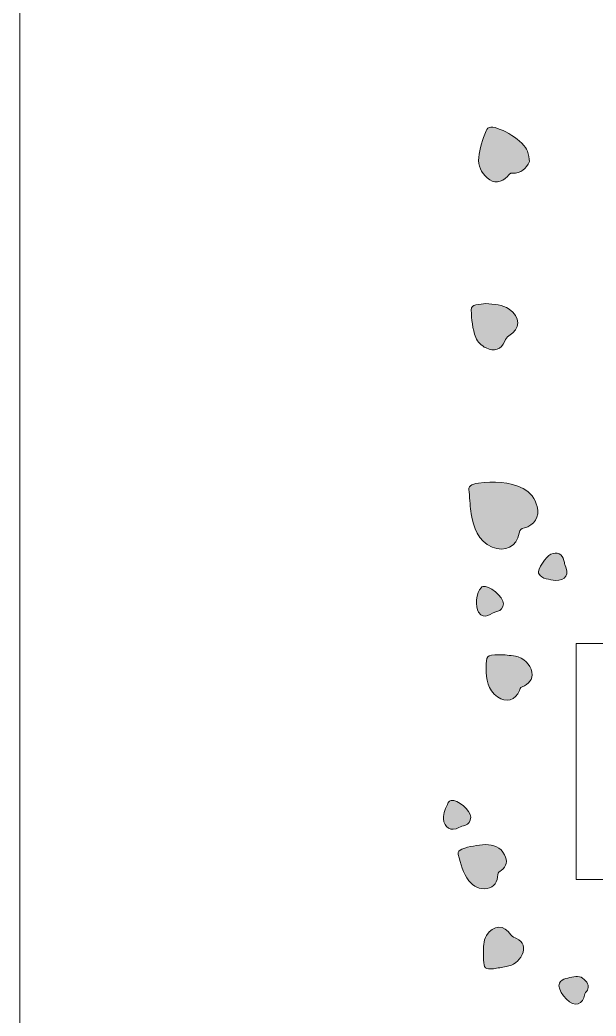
# Model space of a CAD drawing. Header units: inches. Extents: x 0 to 12, y -12 to 0.
# Drawn here: x 0 to 2.506, y -9.08 to -4.744 of the extents above; entities that cross this region are included whole.
import ezdxf

# ---------------------------------------------------------------- set-up
doc = ezdxf.new("R2010")
doc.units = ezdxf.units.IN
doc.header["$MEASUREMENT"] = 0
doc.layers.add('Layer 1', color=7, linetype='Continuous')

# ---------------------------------------------------------------- blocks, each defined once
blk = doc.blocks.new('block 2')
at = {"layer": 'Layer 1', "true_color": 0xffffff}
h = blk.add_hatch(color=7, dxfattribs=at)
h.dxf.hatch_style = 2
edge = h.paths.add_edge_path()
edge.add_spline(control_points=[(2.0324, -5.4317), (2.0609, -5.4569), (2.0947, -5.4541), (2.1201, -5.4251), (2.1265, -5.4179), (2.1312, -5.4098), (2.1421, -5.4108), (2.1803, -5.4141), (2.2, -5.3899), (2.2167, -5.3611), (2.2137, -5.3459), (2.2123, -5.3301), (2.2074, -5.3155), (2.1933, -5.2736), (2.0922, -5.2085), (2.0477, -5.211), (2.0365, -5.2116), (2.0321, -5.2178), (2.0279, -5.2272), (2.0114, -5.2644), (1.9999, -5.3031), (1.9955, -5.3434), (1.9916, -5.379), (2.0063, -5.4085), (2.0324, -5.4317)], knot_values=[0, 0, 0, 0, 1, 1, 1, 2, 2, 2, 3, 3, 3, 4, 4, 4, 5, 5, 5, 6, 6, 6, 7, 7, 7, 8, 8, 8, 8], degree=3, periodic=1)
h = blk.add_hatch(color=7, dxfattribs=at)
h.dxf.hatch_style = 2
edge = h.paths.add_edge_path()
edge.add_spline(control_points=[(2.2169, -5.3607), (2.2168, -5.3609), (2.2168, -5.361), (2.2167, -5.3611), (2.2167, -5.3611), (2.2167, -5.3611), (2.2167, -5.3611), (2.2167, -5.3611), (2.2169, -5.3607), (2.2169, -5.3607)], knot_values=[0, 0, 0, 0, 1, 1, 1, 2, 2, 2, 3, 3, 3, 3], degree=3, periodic=1)
h = blk.add_hatch(color=7, dxfattribs=at)
h.dxf.hatch_style = 2
edge = h.paths.add_edge_path()
edge.add_spline(control_points=[(2.0274, -6.1718), (2.0636, -6.1887), (2.0927, -6.1791), (2.1087, -6.1428), (2.113, -6.1332), (2.1172, -6.1251), (2.1272, -6.1191), (2.1773, -6.0892), (2.1774, -6.036), (2.1283, -6.003), (2.0984, -5.9829), (2.0642, -5.9811), (2.0243, -5.9792), (2.0142, -5.9805), (1.9988, -5.9823), (1.9834, -5.9844), (1.9703, -5.9862), (1.9617, -5.9934), (1.9626, -6.0071), (1.9653, -6.0474), (1.9679, -6.0881), (1.9828, -6.1261), (1.9909, -6.1467), (2.0064, -6.162), (2.0274, -6.1718)], knot_values=[0, 0, 0, 0, 1, 1, 1, 2, 2, 2, 3, 3, 3, 4, 4, 4, 5, 5, 5, 6, 6, 6, 7, 7, 7, 8, 8, 8, 8], degree=3, periodic=1)
h = blk.add_hatch(color=7, dxfattribs=at)
h.dxf.hatch_style = 2
edge = h.paths.add_edge_path()
edge.add_spline(control_points=[(2.1718, -6.9779), (2.1743, -6.9628), (2.1794, -6.9575), (2.1944, -6.9546), (2.2366, -6.9465), (2.2616, -6.9043), (2.25, -6.8628), (2.2403, -6.8284), (2.2205, -6.7998), (2.1886, -6.7841), (2.1271, -6.7538), (2.0616, -6.7528), (1.9945, -6.7609), (1.9634, -6.7646), (1.9471, -6.7736), (1.9536, -6.7976), (1.9572, -6.8361), (1.9581, -6.8653), (1.9629, -6.8939), (1.9731, -6.9547), (1.9912, -7.011), (2.0546, -7.039), (2.1089, -7.063), (2.1623, -7.0364), (2.1718, -6.9779)], knot_values=[0, 0, 0, 0, 1, 1, 1, 2, 2, 2, 3, 3, 3, 4, 4, 4, 5, 5, 5, 6, 6, 6, 7, 7, 7, 8, 8, 8, 8], degree=3, periodic=1)
h = blk.add_hatch(color=7, dxfattribs=at)
h.dxf.hatch_style = 2
edge = h.paths.add_edge_path()
edge.add_spline(control_points=[(2.3291, -7.1842), (2.3741, -7.1846), (2.3907, -7.1567), (2.3705, -7.1153), (2.3679, -7.1099), (2.368, -7.1033), (2.3664, -7.0973), (2.3591, -7.0693), (2.3355, -7.0581), (2.3091, -7.0699), (2.2893, -7.0788), (2.2489, -7.1377), (2.2562, -7.1524), (2.2708, -7.1817), (2.3028, -7.1779), (2.3291, -7.1842)], knot_values=[0, 0, 0, 0, 1, 1, 1, 2, 2, 2, 3, 3, 3, 4, 4, 4, 5, 5, 5, 5], degree=3, periodic=1)
h = blk.add_hatch(color=7, dxfattribs=at)
h.dxf.hatch_style = 2
edge = h.paths.add_edge_path()
edge.add_spline(control_points=[(2.0132, -7.2104), (2.0104, -7.2112), (2.0079, -7.2135), (2.0056, -7.2155), (1.9845, -7.2344), (1.9783, -7.3005), (1.9949, -7.3228), (2.023, -7.3603), (2.0486, -7.3226), (2.0749, -7.3194), (2.0926, -7.3173), (2.102, -7.3019), (2.103, -7.2864), (2.1027, -7.2543), (2.0397, -7.2029), (2.0132, -7.2104)], knot_values=[0, 0, 0, 0, 1, 1, 1, 2, 2, 2, 3, 3, 3, 4, 4, 4, 5, 5, 5, 5], degree=3, periodic=1)
h = blk.add_hatch(color=7, dxfattribs=at)
h.dxf.hatch_style = 2
edge = h.paths.add_edge_path()
edge.add_spline(control_points=[(2.0769, -7.691), (2.1139, -7.7183), (2.1562, -7.706), (2.1724, -7.6636), (2.175, -7.6568), (2.1757, -7.6499), (2.184, -7.6467), (2.2132, -7.6357), (2.2314, -7.6157), (2.2269, -7.5831), (2.2224, -7.5504), (2.1887, -7.5195), (2.1549, -7.5141), (2.1314, -7.5104), (2.1079, -7.5069), (2.0839, -7.5077), (2.0282, -7.5093), (2.0271, -7.51), (2.0283, -7.5661), (2.0276, -7.6143), (2.0347, -7.6597), (2.0769, -7.691)], knot_values=[0, 0, 0, 0, 1, 1, 1, 2, 2, 2, 3, 3, 3, 4, 4, 4, 5, 5, 5, 6, 6, 6, 7, 7, 7, 7], degree=3, periodic=1)
h = blk.add_hatch(color=7, dxfattribs=at)
h.dxf.hatch_style = 2
edge = h.paths.add_edge_path()
edge.add_spline(control_points=[(1.9095, -8.2599), (1.9176, -8.2556), (1.9265, -8.2524), (1.9353, -8.2501), (1.9538, -8.2453), (1.959, -8.2317), (1.9605, -8.2152), (1.9607, -8.1848), (1.9045, -8.1363), (1.8752, -8.1421), (1.8707, -8.143), (1.865, -8.1469), (1.8633, -8.1508), (1.8532, -8.1734), (1.8403, -8.1954), (1.8421, -8.2216), (1.8447, -8.2609), (1.8749, -8.2779), (1.9095, -8.2599)], knot_values=[0, 0, 0, 0, 1, 1, 1, 2, 2, 2, 3, 3, 3, 4, 4, 4, 5, 5, 5, 6, 6, 6, 6], degree=3, periodic=1)
h = blk.add_hatch(color=7, dxfattribs=at)
h.dxf.hatch_style = 2
edge = h.paths.add_edge_path()
edge.add_spline(control_points=[(2.0317, -8.525), (2.0637, -8.5191), (2.0783, -8.4964), (2.0782, -8.4643), (2.0781, -8.4536), (2.0874, -8.4519), (2.0936, -8.4469), (2.1179, -8.4275), (2.1221, -8.4058), (2.108, -8.3783), (2.0906, -8.3444), (2.06, -8.3351), (2.0242, -8.3335), (1.9903, -8.3378), (1.955, -8.3398), (1.922, -8.3543), (1.9111, -8.359), (1.903, -8.3648), (1.9064, -8.3771), (1.9175, -8.4168), (1.926, -8.4581), (1.9529, -8.4911), (1.9729, -8.5155), (1.9993, -8.531), (2.0317, -8.525)], knot_values=[0, 0, 0, 0, 1, 1, 1, 2, 2, 2, 3, 3, 3, 4, 4, 4, 5, 5, 5, 6, 6, 6, 7, 7, 7, 8, 8, 8, 8], degree=3, periodic=1)
h = blk.add_hatch(color=7, dxfattribs=at)
h.dxf.hatch_style = 2
edge = h.paths.add_edge_path()
edge.add_spline(control_points=[(2.1605, -8.7427), (2.1516, -8.7382), (2.1421, -8.7367), (2.1354, -8.7263), (2.1068, -8.6814), (2.0577, -8.6836), (2.0299, -8.7293), (2.0148, -8.754), (2.0159, -8.7809), (2.0162, -8.8079), (2.0162, -8.8172), (2.0158, -8.8266), (2.0162, -8.8359), (2.0179, -8.8721), (2.0241, -8.878), (2.0597, -8.8742), (2.0782, -8.8722), (2.0964, -8.8673), (2.1148, -8.8645), (2.1473, -8.8597), (2.17, -8.842), (2.1842, -8.8129), (2.1986, -8.7831), (2.1899, -8.7574), (2.1605, -8.7427)], knot_values=[0, 0, 0, 0, 1, 1, 1, 2, 2, 2, 3, 3, 3, 4, 4, 4, 5, 5, 5, 6, 6, 6, 7, 7, 7, 8, 8, 8, 8], degree=3, periodic=1)
h = blk.add_hatch(color=7, dxfattribs=at)
h.dxf.hatch_style = 2
edge = h.paths.add_edge_path()
edge.add_spline(control_points=[(2.4526, -9.0015), (2.4552, -8.9938), (2.4554, -8.9841), (2.4604, -8.9784), (2.4731, -8.964), (2.4768, -8.9497), (2.4655, -8.9334), (2.4518, -8.9137), (2.4316, -8.9029), (2.4091, -8.9095), (2.3873, -8.9159), (2.3578, -8.9129), (2.3464, -8.9375), (2.3341, -8.9642), (2.3842, -9.028), (2.4171, -9.0286), (2.4336, -9.0279), (2.4466, -9.0195), (2.4526, -9.0015)], knot_values=[0, 0, 0, 0, 1, 1, 1, 2, 2, 2, 3, 3, 3, 4, 4, 4, 5, 5, 5, 6, 6, 6, 6], degree=3, periodic=1)
at = {"layer": 'Layer 1', "lineweight": 0}
blk.add_lwpolyline([(2.5931, -8.4861), (2.4836, -8.4861), (2.4196, -8.4861), (2.4196, -8.4464), (2.4196, -8.2898), (2.4196, -8.2264), (2.4196, -8.1522), (2.4196, -8.0394), (2.4196, -7.9682), (2.4196, -7.6432), (2.4196, -7.5733), (2.4196, -7.4583), (2.4224, -7.4583), (2.8689, -7.4583)], dxfattribs=at)
for points, knots in [([(2.0324, -5.4317), (2.0609, -5.4569), (2.0947, -5.4541), (2.1201, -5.4251), (2.1265, -5.4179), (2.1312, -5.4098), (2.1421, -5.4108), (2.1803, -5.4141), (2.2, -5.3899), (2.2167, -5.3611), (2.2137, -5.3459), (2.2123, -5.3301), (2.2074, -5.3155), (2.1933, -5.2736), (2.0922, -5.2085), (2.0477, -5.211), (2.0365, -5.2116), (2.0321, -5.2178), (2.0279, -5.2272), (2.0114, -5.2644), (1.9999, -5.3031), (1.9955, -5.3434), (1.9916, -5.379), (2.0063, -5.4085), (2.0324, -5.4317)], [0, 0, 0, 0, 1, 1, 1, 2, 2, 2, 3, 3, 3, 4, 4, 4, 5, 5, 5, 6, 6, 6, 7, 7, 7, 8, 8, 8, 8]), ([(2.2169, -5.3607), (2.2168, -5.3609), (2.2168, -5.361), (2.2167, -5.3611), (2.2167, -5.3611), (2.2167, -5.3611), (2.2167, -5.3611), (2.2167, -5.3611), (2.2169, -5.3607), (2.2169, -5.3607)], [0, 0, 0, 0, 1, 1, 1, 2, 2, 2, 3, 3, 3, 3]), ([(2.0274, -6.1718), (2.0636, -6.1887), (2.0927, -6.1791), (2.1087, -6.1428), (2.113, -6.1332), (2.1172, -6.1251), (2.1272, -6.1191), (2.1773, -6.0892), (2.1774, -6.036), (2.1283, -6.003), (2.0984, -5.9829), (2.0642, -5.9811), (2.0243, -5.9792), (2.0142, -5.9805), (1.9988, -5.9823), (1.9834, -5.9844), (1.9703, -5.9862), (1.9617, -5.9934), (1.9626, -6.0071), (1.9653, -6.0474), (1.9679, -6.0881), (1.9828, -6.1261), (1.9909, -6.1467), (2.0064, -6.162), (2.0274, -6.1718)], [0, 0, 0, 0, 1, 1, 1, 2, 2, 2, 3, 3, 3, 4, 4, 4, 5, 5, 5, 6, 6, 6, 7, 7, 7, 8, 8, 8, 8]), ([(2.1718, -6.9779), (2.1743, -6.9628), (2.1794, -6.9575), (2.1944, -6.9546), (2.2366, -6.9465), (2.2616, -6.9043), (2.25, -6.8628), (2.2403, -6.8284), (2.2205, -6.7998), (2.1886, -6.7841), (2.1271, -6.7538), (2.0616, -6.7528), (1.9945, -6.7609), (1.9634, -6.7646), (1.9471, -6.7736), (1.9536, -6.7976), (1.9572, -6.8361), (1.9581, -6.8653), (1.9629, -6.8939), (1.9731, -6.9547), (1.9912, -7.011), (2.0546, -7.039), (2.1089, -7.063), (2.1623, -7.0364), (2.1718, -6.9779)], [0, 0, 0, 0, 1, 1, 1, 2, 2, 2, 3, 3, 3, 4, 4, 4, 5, 5, 5, 6, 6, 6, 7, 7, 7, 8, 8, 8, 8]), ([(2.3291, -7.1842), (2.3741, -7.1846), (2.3907, -7.1567), (2.3705, -7.1153), (2.3679, -7.1099), (2.368, -7.1033), (2.3664, -7.0973), (2.3591, -7.0693), (2.3355, -7.0581), (2.3091, -7.0699), (2.2893, -7.0788), (2.2489, -7.1377), (2.2562, -7.1524), (2.2708, -7.1817), (2.3028, -7.1779), (2.3291, -7.1842)], [0, 0, 0, 0, 1, 1, 1, 2, 2, 2, 3, 3, 3, 4, 4, 4, 5, 5, 5, 5]), ([(2.0132, -7.2104), (2.0104, -7.2112), (2.0079, -7.2135), (2.0056, -7.2155), (1.9845, -7.2344), (1.9783, -7.3005), (1.9949, -7.3228), (2.023, -7.3603), (2.0486, -7.3226), (2.0749, -7.3194), (2.0926, -7.3173), (2.102, -7.3019), (2.103, -7.2864), (2.1027, -7.2543), (2.0397, -7.2029), (2.0132, -7.2104)], [0, 0, 0, 0, 1, 1, 1, 2, 2, 2, 3, 3, 3, 4, 4, 4, 5, 5, 5, 5]), ([(2.0769, -7.691), (2.1139, -7.7183), (2.1562, -7.706), (2.1724, -7.6636), (2.175, -7.6568), (2.1757, -7.6499), (2.184, -7.6467), (2.2132, -7.6357), (2.2314, -7.6157), (2.2269, -7.5831), (2.2224, -7.5504), (2.1887, -7.5195), (2.1549, -7.5141), (2.1314, -7.5104), (2.1079, -7.5069), (2.0839, -7.5077), (2.0282, -7.5093), (2.0271, -7.51), (2.0283, -7.5661), (2.0276, -7.6143), (2.0347, -7.6597), (2.0769, -7.691)], [0, 0, 0, 0, 1, 1, 1, 2, 2, 2, 3, 3, 3, 4, 4, 4, 5, 5, 5, 6, 6, 6, 7, 7, 7, 7]), ([(1.9095, -8.2599), (1.9176, -8.2556), (1.9265, -8.2524), (1.9353, -8.2501), (1.9538, -8.2453), (1.959, -8.2317), (1.9605, -8.2152), (1.9607, -8.1848), (1.9045, -8.1363), (1.8752, -8.1421), (1.8707, -8.143), (1.865, -8.1469), (1.8633, -8.1508), (1.8532, -8.1734), (1.8403, -8.1954), (1.8421, -8.2216), (1.8447, -8.2609), (1.8749, -8.2779), (1.9095, -8.2599)], [0, 0, 0, 0, 1, 1, 1, 2, 2, 2, 3, 3, 3, 4, 4, 4, 5, 5, 5, 6, 6, 6, 6]), ([(2.0317, -8.525), (2.0637, -8.5191), (2.0783, -8.4964), (2.0782, -8.4643), (2.0781, -8.4536), (2.0874, -8.4519), (2.0936, -8.4469), (2.1179, -8.4275), (2.1221, -8.4058), (2.108, -8.3783), (2.0906, -8.3444), (2.06, -8.3351), (2.0242, -8.3335), (1.9903, -8.3378), (1.955, -8.3398), (1.922, -8.3543), (1.9111, -8.359), (1.903, -8.3648), (1.9064, -8.3771), (1.9175, -8.4168), (1.926, -8.4581), (1.9529, -8.4911), (1.9729, -8.5155), (1.9993, -8.531), (2.0317, -8.525)], [0, 0, 0, 0, 1, 1, 1, 2, 2, 2, 3, 3, 3, 4, 4, 4, 5, 5, 5, 6, 6, 6, 7, 7, 7, 8, 8, 8, 8]), ([(2.1605, -8.7427), (2.1516, -8.7382), (2.1421, -8.7367), (2.1354, -8.7263), (2.1068, -8.6814), (2.0577, -8.6836), (2.0299, -8.7293), (2.0148, -8.754), (2.0159, -8.7809), (2.0162, -8.8079), (2.0162, -8.8172), (2.0158, -8.8266), (2.0162, -8.8359), (2.0179, -8.8721), (2.0241, -8.878), (2.0597, -8.8742), (2.0782, -8.8722), (2.0964, -8.8673), (2.1148, -8.8645), (2.1473, -8.8597), (2.17, -8.842), (2.1842, -8.8129), (2.1986, -8.7831), (2.1899, -8.7574), (2.1605, -8.7427)], [0, 0, 0, 0, 1, 1, 1, 2, 2, 2, 3, 3, 3, 4, 4, 4, 5, 5, 5, 6, 6, 6, 7, 7, 7, 8, 8, 8, 8]), ([(2.4526, -9.0015), (2.4552, -8.9938), (2.4554, -8.9841), (2.4604, -8.9784), (2.4731, -8.964), (2.4768, -8.9497), (2.4655, -8.9334), (2.4518, -8.9137), (2.4316, -8.9029), (2.4091, -8.9095), (2.3873, -8.9159), (2.3578, -8.9129), (2.3464, -8.9375), (2.3341, -8.9642), (2.3842, -9.028), (2.4171, -9.0286), (2.4336, -9.0279), (2.4466, -9.0195), (2.4526, -9.0015)], [0, 0, 0, 0, 1, 1, 1, 2, 2, 2, 3, 3, 3, 4, 4, 4, 5, 5, 5, 6, 6, 6, 6])]:
    blk.add_open_spline(points, degree=3, knots=knots, dxfattribs=at)

msp = doc.modelspace()

# ---------------------------------------------------------------- linework, layer by layer
at = {"layer": 'Layer 1', "lineweight": 0}
msp.add_lwpolyline([(12, -12), (0, -12), (0, 0), (12, 0), (12, -12)], dxfattribs=at)

# ---------------------------------------------------------------- block references
at = {"layer": 'Layer 1'}
msp.add_blockref('block 2', (0, 0), dxfattribs=at)

doc.saveas('drawing.dxf')
